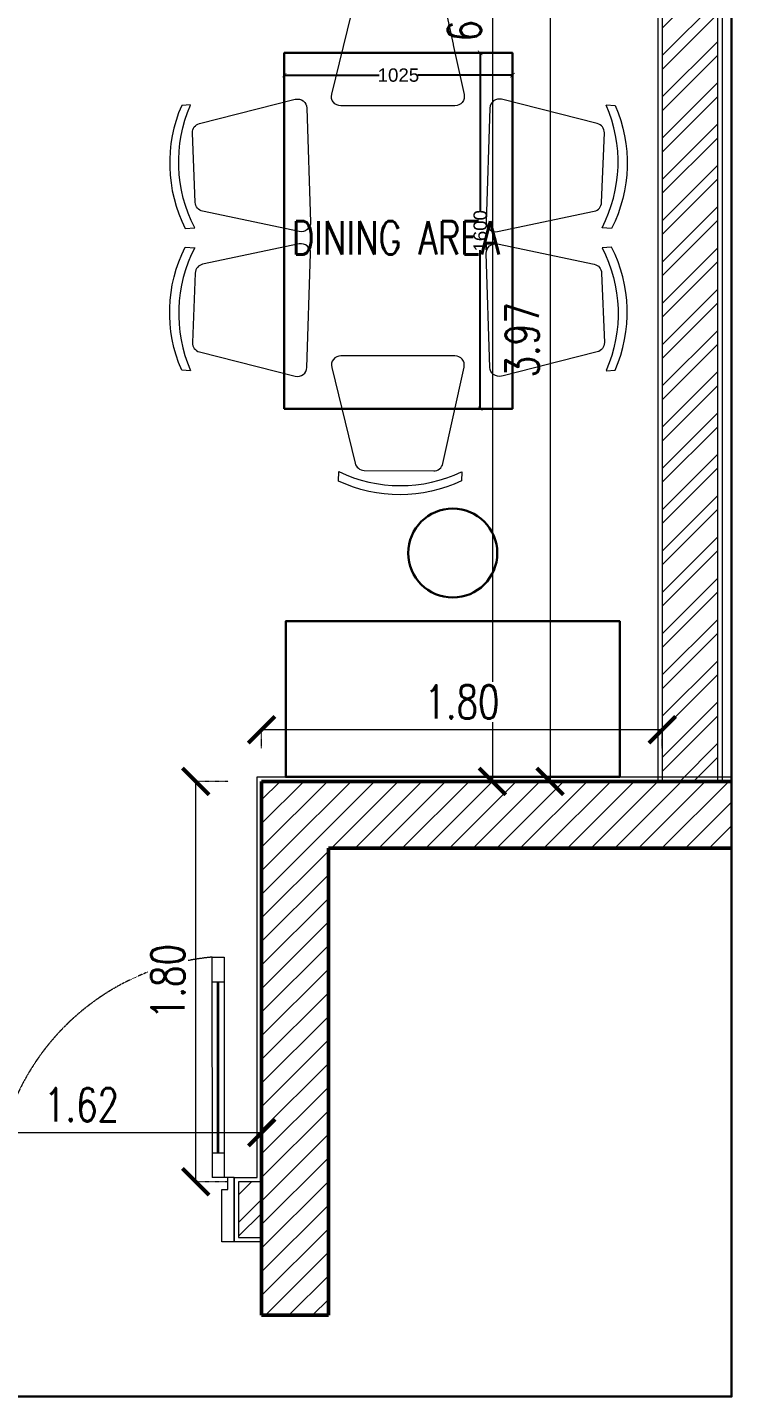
# Model space of a CAD drawing. Header units: metres. Extents: x 0 to 104350, y 982 to 43174.
# Drawn here: x 101186 to 104350, y 13642 to 19797 of the extents above; entities that cross this region are included whole.
import ezdxf
from ezdxf.xclip import XClip

# ---------------------------------------------------------------- set-up
doc = ezdxf.new("R2010")
doc.units = ezdxf.units.M
doc.header["$XCLIPFRAME"] = 2
doc.linetypes.add('DASHED2', pattern=[0.375, 0.25, -0.125])
doc.linetypes.add('DOT2', pattern=[0.125, 0, -0.125])
doc.layers.get('0').update_dxf_attribs({"lineweight": 30})
doc.layers.add('2D', color=7, linetype='Continuous')
for name, color, linetype, lineweight in [('A-ANNO-DIMS', 1, 'Continuous', 0), ('A-CLNG-GRID', 2, 'Continuous', 5), ('A-DOOR', 1, 'Continuous', 5), ('A-DOOR-FRAM', 1, 'Continuous', 0), ('A-ROOM-NMBR', 1, 'Continuous', 0), ('A-WALL', 3, 'Continuous', 18), ('dimensions', 90, 'Continuous', 30), ('G-ANNO-HATCH', 8, 'Continuous', 0), ('HATCH', 8, 'Continuous', 0), ('S-COLS', 52, 'Continuous', 9)]:
    doc.layers.add(name, color=color, linetype=linetype, lineweight=lineweight)
doc.styles.add('$2$08-M-BLDG-1_50', font='romans.shx', dxfattribs={"width": 0.75, "height": 150})
doc.styles.add('Al-Jazi-text-100', font='romans.shx', dxfattribs={"width": 0.75, "height": 150})
doc.styles.get("Standard").update_dxf_attribs({"font": 'arial.ttf'})
doc.dimstyles.new('Al-Jazi-DIM 100', dxfattribs={"dimtxt": 150, "dimasz": 120, "dimexe": 0, "dimexo": 150, "dimgap": 50, "dimtad": 1, "dimlfac": 0.001, "dimzin": 1, "dimdsep": 46, "dimtxsty": 'Al-Jazi-text-100', "dimblk": 'ARCHTICK', "dimcen": 150, "dimclrd": 1, "dimclre": 256, "dimclrt": 2, "dimadec": 0, "dimazin": 0, "dimtfac": 1, "dimtix": 1, "dimtmove": 2, "dimatfit": 2, "dimfxl": 150, "dimtfill": 1, "dimtolj": 1, "dimlwd": 5, "dimlwe": 5, "dimarcsym": 0})
doc.dimstyles.new('ISO-25', dxfattribs={"dimtxt": 60, "dimasz": 20, "dimexe": 1.25, "dimexo": 0.625, "dimgap": 0.1, "dimtad": 0, "dimtxsty": 'Standard', "dimblk": 'ARCHTICK', "dimcen": 2.5, "dimse1": 1, "dimse2": 1, "dimadec": 0, "dimazin": 0, "dimtfac": 1, "dimtmove": 0, "dimatfit": 3, "dimldrblk": 'ARCHTICK', "dimfxl": 1, "dimarcsym": 0})
pattern_1 = [(45, (-103582.84, 34416.44), (-92.807765, 92.807765), []), (45, (-103520.97, 34416.44), (-92.807765, 92.807765), [])]
pattern_2 = [(45, (116748.97, -54336.016), (-53.033, 53.033), [])]

# ---------------------------------------------------------------- blocks, each defined once
blk = doc.blocks.new('*U119')
for p, q in [((-5314.1, 135750.6), (-5249.2, 135754.1)), ((-5201.2, 134855.4), (-5249.2, 135754.1)), ((-5251.2, 134852.7), (-5299.1, 135751.4)), ((-5243.9, 135654.2), (-5293.8, 135651.6)), ((-5271.3, 135652.8), (-5234.1, 134955.1)), ((-5266.3, 135653), (-5229.1, 134955.4)), ((-5206.6, 134956.6), (-5256.6, 134953.9)), ((-5201.2, 134855.4), (-5251.2, 134852.7))]:
    blk.add_line(p, q)
at = {"linetype": 'DASHED2'}
blk.add_arc((-5341.8, 135819.4), 974.2, 278.2926, 1.8703, dxfattribs=at)
at = {"layer": 'A-DOOR-FRAM'}
for p, q in [((-4404.4, 136063.2), (-4354.5, 136065.8)), ((-4354.5, 136065.8), (-4340.5, 135802.6)), ((-5353.1, 136012.6), (-5303.2, 136015.2)), ((-5339, 135749.3), (-5353.1, 136012.6)), ((-4340.5, 135802.6), (-4365.4, 135801.2)), ((-5339, 135749.3), (-5314.1, 135750.6))]:
    blk.add_line(p, q, dxfattribs=at)
for points in [[(-4404.4, 136063.2), (-4393.1, 135849.8), (-4368.1, 135851.2), (-4365.4, 135801.2)], [(-5303.2, 136015.2), (-5291.8, 135801.9), (-5316.7, 135800.6), (-5314.1, 135750.6)]]:
    blk.add_lwpolyline(points, dxfattribs=at)
blk = doc.blocks.new('Typical')
at = {"layer": 'S-COLS'}
h = blk.add_hatch(dxfattribs=at)
h.set_pattern_fill('FP_1', color=256, scale=1000, style=0, pattern_type=2)
h.set_pattern_definition(pattern_2)
h.paths.add_polyline_path([(113988.1, -49026.4), (117538.3, -49026.4), (117538.3, -48726.4), (113988.1, -48726.4)])
h = blk.add_hatch(dxfattribs=at)
h.set_pattern_fill('FP_1', color=256, scale=1000, style=0, pattern_type=2)
h.set_pattern_definition(pattern_2)
h.paths.add_polyline_path([(114288.1, -51126.4), (114288.1, -49026.4), (113988.1, -49026.4), (113988.1, -51126.4)])
at = {"layer": 'S-COLS', "lineweight": 50}
for p, q in [((117838.3, -48726.4), (113988.1, -48726.4)), ((113988.1, -48726.4), (113988.1, -51126.4)), ((114288.1, -49026.4), (117538.3, -49026.4)), ((114288.1, -51126.4), (114288.1, -49026.4)), ((113988.1, -51126.4), (114288.1, -51126.4))]:
    blk.add_line(p, q, dxfattribs=at)
blk = doc.blocks.new('_ArchTick')
at = {"color": 0, "linetype": 'ByBlock', "const_width": 0.15}
blk.add_lwpolyline([(-0.5, -0.5), (0.5, 0.5)], dxfattribs=at)
blk = doc.blocks.new('*D588')
at = {"layer": 'A-ANNO-DIMS', "linetype": 'DOT2', "lineweight": 5, "transparency": 16777216}
for p, q in [((103888.4, 20377.6), (103534, 20377.6)), ((103888.4, 16407.6), (103534, 16407.6))]:
    blk.add_line(p, q, dxfattribs=at)
at = {"layer": 'A-ANNO-DIMS', "color": 1, "lineweight": 5, "transparency": 16777216}
blk.add_line((103534, 20377.6), (103534, 16407.6), dxfattribs=at)
at = {"layer": 'Defpoints', "color": 0, "transparency": 16777216}
for p in [(104038.4, 20377.6), (103534, 16407.6), (104038.4, 16407.6)]:
    blk.add_point(p, dxfattribs=at)
at = {"layer": 'A-ANNO-DIMS', "color": 1, "lineweight": 5, "transparency": 16777216, "xscale": 120, "yscale": 120, "zscale": 120}
for p, rotation in [((103534, 20377.6), 90), ((103534, 16407.6), 270)]:
    blk.add_blockref('_ArchTick', p, dxfattribs=dict(at, rotation=rotation))
at = {"layer": 'A-ANNO-DIMS', "color": 2, "transparency": 16777216, "insert": (103409, 18392.6), "char_height": 150, "attachment_point": 5, "rotation": 90, "style": 'Al-Jazi-text-100', "bg_fill": 3, "box_fill_scale": 1.1, "bg_fill_color": 256, "bg_fill_true_color": 13158600, "bg_fill_transparency": 0}
blk.add_mtext('\\A1;3.97', dxfattribs=at)
blk = doc.blocks.new('*D589')
at = {"layer": 'A-ANNO-DIMS', "linetype": 'DOT2', "lineweight": 5, "transparency": 16777216}
for p, q in [((103888.4, 23397.6), (103274.7, 23397.6)), ((103888.4, 16407.6), (103274.7, 16407.6))]:
    blk.add_line(p, q, dxfattribs=at)
at = {"layer": 'A-ANNO-DIMS', "color": 1, "lineweight": 5, "transparency": 16777216}
blk.add_line((103274.7, 23397.6), (103274.7, 16407.6), dxfattribs=at)
at = {"layer": 'Defpoints', "color": 0, "transparency": 16777216}
for p in [(104038.4, 23397.6), (103274.7, 16407.6), (104038.4, 16407.6)]:
    blk.add_point(p, dxfattribs=at)
at = {"layer": 'A-ANNO-DIMS', "color": 1, "lineweight": 5, "transparency": 16777216, "xscale": 120, "yscale": 120, "zscale": 120}
for p, rotation in [((103274.7, 23397.6), 90), ((103274.7, 16407.6), 270)]:
    blk.add_blockref('_ArchTick', p, dxfattribs=dict(at, rotation=rotation))
at = {"layer": 'A-ANNO-DIMS', "color": 2, "transparency": 16777216, "insert": (103149.7, 19902.6), "char_height": 150, "attachment_point": 5, "rotation": 90, "style": 'Al-Jazi-text-100', "bg_fill": 3, "box_fill_scale": 1.1, "bg_fill_color": 256, "bg_fill_true_color": 13158600, "bg_fill_transparency": 0}
blk.add_mtext('\\A1;6.99', dxfattribs=at)
blk = doc.blocks.new('*D590')
at = {"layer": 'A-ANNO-DIMS', "linetype": 'DOT2', "lineweight": 5, "transparency": 16777216}
for p, q in [((100619.1, 14777.6), (100619.1, 14829.1)), ((102238.4, 14757.6), (102238.4, 14829.1))]:
    blk.add_line(p, q, dxfattribs=at)
at = {"layer": 'A-ANNO-DIMS', "color": 1, "lineweight": 5, "transparency": 16777216}
blk.add_line((100619.1, 14829.1), (102238.4, 14829.1), dxfattribs=at)
at = {"layer": 'Defpoints', "color": 0, "transparency": 16777216}
for p in [(102238.4, 14829.1), (100619.1, 14627.6), (102238.4, 14607.6)]:
    blk.add_point(p, dxfattribs=at)
at = {"layer": 'A-ANNO-DIMS', "color": 1, "lineweight": 5, "transparency": 16777216, "xscale": 120, "yscale": 120, "zscale": 120, "rotation": 180}
blk.add_blockref('_ArchTick', (100619.1, 14829.1), dxfattribs=at)
at = {"layer": 'A-ANNO-DIMS', "color": 1, "lineweight": 5, "transparency": 16777216, "xscale": 120, "yscale": 120, "zscale": 120}
blk.add_blockref('_ArchTick', (102238.4, 14829.1), dxfattribs=at)
at = {"layer": 'A-ANNO-DIMS', "color": 2, "transparency": 16777216, "insert": (101428.8, 14954.1), "char_height": 150, "attachment_point": 5, "style": 'Al-Jazi-text-100', "bg_fill": 3, "box_fill_scale": 1.1, "bg_fill_color": 256, "bg_fill_true_color": 13158600, "bg_fill_transparency": 0}
blk.add_mtext('\\A1;1.62', dxfattribs=at)
blk = doc.blocks.new('*D591')
at = {"layer": 'A-ANNO-DIMS', "linetype": 'DOT2', "lineweight": 5, "transparency": 16777216}
for p, q in [((102088.2, 16407.6), (101942, 16407.6)), ((102088.2, 14607.6), (101942, 14607.6))]:
    blk.add_line(p, q, dxfattribs=at)
at = {"layer": 'A-ANNO-DIMS', "color": 1, "lineweight": 5, "transparency": 16777216}
blk.add_line((101942, 14607.6), (101942, 16407.6), dxfattribs=at)
at = {"layer": 'Defpoints', "color": 0, "transparency": 16777216}
for p in [(101942, 16407.6), (102238.2, 16407.6), (102238.2, 14607.6)]:
    blk.add_point(p, dxfattribs=at)
at = {"layer": 'A-ANNO-DIMS', "color": 1, "lineweight": 5, "transparency": 16777216, "xscale": 120, "yscale": 120, "zscale": 120}
for p, rotation in [((101942, 16407.6), 90), ((101942, 14607.6), 270)]:
    blk.add_blockref('_ArchTick', p, dxfattribs=dict(at, rotation=rotation))
at = {"layer": 'A-ANNO-DIMS', "color": 2, "transparency": 16777216, "insert": (101817, 15507.6), "char_height": 150, "attachment_point": 5, "rotation": 90, "style": 'Al-Jazi-text-100', "bg_fill": 3, "box_fill_scale": 1.1, "bg_fill_color": 256, "bg_fill_true_color": 13158600, "bg_fill_transparency": 0}
blk.add_mtext('\\A1;1.80', dxfattribs=at)
blk = doc.blocks.new('*D592')
at = {"layer": 'A-ANNO-DIMS', "linetype": 'DOT2', "lineweight": 5, "transparency": 16777216}
for p, q in [((102238.2, 16557.6), (102238.2, 16639.8)), ((104038.4, 16557.6), (104038.4, 16639.8))]:
    blk.add_line(p, q, dxfattribs=at)
at = {"layer": 'A-ANNO-DIMS', "color": 1, "lineweight": 5, "transparency": 16777216}
blk.add_line((104038.4, 16639.8), (102238.2, 16639.8), dxfattribs=at)
at = {"layer": 'Defpoints', "color": 0, "transparency": 16777216}
for p in [(102238.2, 16639.8), (102238.2, 16407.6), (104038.4, 16407.6)]:
    blk.add_point(p, dxfattribs=at)
at = {"layer": 'A-ANNO-DIMS', "color": 1, "lineweight": 5, "transparency": 16777216, "xscale": 120, "yscale": 120, "zscale": 120, "rotation": 180}
blk.add_blockref('_ArchTick', (102238.2, 16639.8), dxfattribs=at)
at = {"layer": 'A-ANNO-DIMS', "color": 1, "lineweight": 5, "transparency": 16777216, "xscale": 120, "yscale": 120, "zscale": 120}
blk.add_blockref('_ArchTick', (104038.4, 16639.8), dxfattribs=at)
at = {"layer": 'A-ANNO-DIMS', "color": 2, "transparency": 16777216, "insert": (103138.3, 16764.8), "char_height": 150, "attachment_point": 5, "style": 'Al-Jazi-text-100', "bg_fill": 3, "box_fill_scale": 1.1, "bg_fill_color": 256, "bg_fill_true_color": 13158600, "bg_fill_transparency": 0}
blk.add_mtext('\\A1;1.80', dxfattribs=at)
blk = doc.blocks.new('chair')
at = {"layer": '2D', "color": 7, "lineweight": 20, "true_color": 0xffffff}
blk.add_lwpolyline([(48495.1, 18773.2), (48493.6, 18813, 0.22351), (47940.2, 18814.5), (47941.7, 18771.7, -0.225963), (48493.6, 18773.2, 0.224559)], format="xyb", dxfattribs=at)
blk.add_lwpolyline([(48055.6, 18766.1), (48368.1, 18768.5, -0.354445), (48409.4, 18735.5), (48504.6, 18302, -0.479008), (48463.5, 18251), (47950.8, 18251, -0.486085), (47910, 18303), (48015.1, 18734, -0.343643)], format="xyb", close=True, dxfattribs=at)
blk = doc.blocks.new('*D620')
at = {"layer": 'Defpoints', "color": 0, "transparency": 16777216}
for p in [(102340.2, 19682.9), (103365.2, 19682.9), (102340.2, 19582.6)]:
    blk.add_point(p, dxfattribs=at)
at = {"layer": 'dimensions', "color": 0, "lineweight": -2, "transparency": 16777216}
for p, q in [((102340.2, 19582.6), (102765.6, 19582.6)), ((103365.2, 19582.6), (102939.8, 19582.6))]:
    blk.add_line(p, q, dxfattribs=at)
at = {"layer": 'dimensions', "color": 0, "lineweight": -2, "transparency": 16777216, "xscale": 20, "yscale": 20, "zscale": 20, "rotation": 180}
blk.add_blockref('_ArchTick', (102340.2, 19582.6), dxfattribs=at)
at = {"layer": 'dimensions', "color": 0, "lineweight": -2, "transparency": 16777216, "xscale": 20, "yscale": 20, "zscale": 20}
blk.add_blockref('_ArchTick', (103365.2, 19582.6), dxfattribs=at)
at = {"layer": 'dimensions', "color": 0, "transparency": 16777216, "insert": (102852.7, 19582.6), "char_height": 60, "attachment_point": 5}
blk.add_mtext('1025', dxfattribs=at)
blk = doc.blocks.new('*D621')
at = {"layer": 'Defpoints', "color": 0, "transparency": 16777216}
for p in [(103220.4, 19682.9), (103365.2, 19682.9), (103365.2, 18082.9)]:
    blk.add_point(p, dxfattribs=at)
at = {"layer": 'dimensions', "color": 0, "lineweight": -2, "transparency": 16777216}
for p, q in [((103220.4, 19682.9), (103220.4, 18969.7)), ((103220.4, 18082.9), (103220.4, 18796.2))]:
    blk.add_line(p, q, dxfattribs=at)
at = {"layer": 'dimensions', "color": 0, "lineweight": -2, "transparency": 16777216, "xscale": 20, "yscale": 20, "zscale": 20}
for p, rotation in [((103220.4, 19682.9), 90), ((103220.4, 18082.9), 270)]:
    blk.add_blockref('_ArchTick', p, dxfattribs=dict(at, rotation=rotation))
at = {"layer": 'dimensions', "color": 0, "transparency": 16777216, "insert": (103220.4, 18882.9), "char_height": 60, "attachment_point": 5, "rotation": 90}
blk.add_mtext('1600', dxfattribs=at)

msp = doc.modelspace()

# ---------------------------------------------------------------- hatches: boundary and pattern name
at = {"layer": 'G-ANNO-HATCH'}
h = msp.add_hatch(dxfattribs=at)
h.set_pattern_fill('ANSI32', color=256, scale=350)
h.set_pattern_definition(pattern_1)
h.paths.add_polyline_path([(104288.399, 20377.587), (104038.399, 20377.587), (104038.399, 16407.586), (104288.399, 16407.586)])
h = msp.add_hatch(dxfattribs=at)
h.set_pattern_fill('ANSI32', color=256, scale=350)
h.set_pattern_definition(pattern_1)
h.paths.add_polyline_path([(102238.404, 14607.587), (102134.276, 14607.587), (102134.276, 14357.587), (102238.404, 14357.587)])

# ---------------------------------------------------------------- linework, layer by layer
msp.add_lwpolyline([(88021.489, 13642.012), (104349.6, 13642.012), (104349.6, 25751.464), (88021.489, 25751.464)], close=True)
at = {"layer": 'A-CLNG-GRID'}
for points in [[(104349.6, 23667.587), (104308.399, 23667.587), (104308.399, 24867.587), (104018.399, 24867.587), (104018.399, 23667.587), (103856.112, 23667.587), (103856.112, 23377.587), (104018.399, 23377.587), (104018.399, 20897.587), (103652.806, 20897.587), (103652.806, 20357.587), (104018.399, 20357.587), (104018.399, 16407.586)], [(104308.399, 16407.586), (104308.399, 23377.587), (104349.6, 23377.587)], [(102238.404, 14337.587), (102114.276, 14337.587), (102114.276, 14627.587), (102218.404, 14627.587), (102218.196, 16427.586), (104349.6, 16427.586)]]:
    msp.add_lwpolyline(points, dxfattribs=at)
at = {"layer": 'A-WALL'}
for points in [[(104349.6, 23647.587), (104288.399, 23647.587), (104288.399, 24847.587), (104038.399, 24847.587), (104038.399, 23647.587), (103876.112, 23647.587), (103876.112, 23397.587), (104038.399, 23397.587), (104038.399, 20877.587), (103672.806, 20877.587), (103672.806, 20377.587), (104038.399, 20377.587), (104038.399, 16407.586)], [(104288.399, 16407.586), (104288.399, 23397.587), (104349.6, 23397.587)], [(102238.404, 14607.587), (102134.276, 14607.587), (102134.276, 14357.587), (102238.404, 14357.587)]]:
    msp.add_lwpolyline(points, dxfattribs=at)
at = {"layer": 'HATCH'}
for points in [[(104288.399, 20377.587), (104038.399, 20377.587), (104038.399, 16407.586), (104288.399, 16407.586), (104288.399, 20377.587)], [(102238.404, 14607.587), (102134.276, 14607.587), (102134.276, 14357.587), (102238.404, 14357.587)]]:
    msp.add_lwpolyline(points, close=True, dxfattribs=at)
msp.add_lwpolyline([(104038.399, 16407.586), (104288.399, 16407.586)], dxfattribs=at)

# ---------------------------------------------------------------- block references
ref = msp.add_blockref('Typical', (-11749.866, 65133.981))
XClip(ref).set_block_clipping_path([(99771.3550347491, -51491.9684601382), (116099.4655573423, -39382.5165601852)])
at = {"layer": 'A-DOOR', "xscale": 1.100000054100572, "yscale": 1.100000054100572, "zscale": 1.100000054100572, "rotation": 176.9472523896112}
msp.add_blockref('*U119', (104201.963, 164052.702), dxfattribs=at)
at = {"layer": 'dimensions', "rotation": 91.81555099748945}
msp.add_blockref('chair', (122218.909, -28426.298), dxfattribs=at)
at = {"layer": 'dimensions', "xscale": -1, "rotation": 88.18444900251056}
msp.add_blockref('chair', (122218.909, 66129.917), dxfattribs=at)

# ---------------------------------------------------------------- texts
at = {"layer": 'A-ROOM-NMBR', "lineweight": 0, "insert": (102841.277, 18776.772), "char_height": 150, "width": 1444.80489, "attachment_point": 8, "line_spacing_factor": 0.9, "style": '$2$08-M-BLDG-1_50'}
msp.add_mtext('\\pxt10;DINING AREA', dxfattribs=at)

# ---------------------------------------------------------------- next in the draw order: dimensions: what is measured, and where the dimension line sits
at = {"layer": 'A-ANNO-DIMS'}
dim = msp.add_linear_dim(base=(103534.025, 16407.586), p1=(104038.399, 20377.587), p2=(104038.399, 16407.586), angle=90, dimstyle='Al-Jazi-DIM 100', dxfattribs=at)
dim.commit()
dim.dimension.update_dxf_attribs({"geometry": '*D588', "text_midpoint": (103409.025, 18392.587)})
dim = msp.add_linear_dim(base=(102238.404, 14829.098), p1=(100619.131, 14627.587), p2=(102238.404, 14607.587), dimstyle='Al-Jazi-DIM 100', dxfattribs=at)
dim.commit()
dim.dimension.update_dxf_attribs({"geometry": '*D590', "text_midpoint": (101428.768, 14954.098)})

# ---------------------------------------------------------------- next in the draw order: dimensions: what is measured, and where the dimension line sits
for base, p1, p2, picture, middle in [((103274.709, 16407.586), (104038.399, 23397.587), (104038.399, 16407.586), '*D589', (103149.709, 19902.587)), ((101942.048, 16407.586), (102238.208, 14607.587), (102238.208, 16407.586), '*D591', (101817.048, 15507.587))]:
    dim = msp.add_linear_dim(base=base, p1=p1, p2=p2, angle=90, dimstyle='Al-Jazi-DIM 100', dxfattribs=at)
    dim.commit()
    dim.dimension.update_dxf_attribs({"geometry": picture, "text_midpoint": middle})

# ---------------------------------------------------------------- next in the draw order: linework, layer by layer
at = {"layer": 'dimensions'}
msp.add_lwpolyline([(102340.19, 18082.944), (103365.19, 18082.944), (103365.19, 19682.944), (102340.19, 19682.944)], close=True, dxfattribs=at)
msp.add_circle((103096.799, 17434.191), 200, dxfattribs=at)

# ---------------------------------------------------------------- next in the draw order: block references
msp.add_blockref('chair', (54643.083, 1193.764), dxfattribs=at)
at = {"layer": 'dimensions', "xscale": -1}
for p, rotation in [((83486.471, -28426.298), 268.1844490025106), ((54643.083, 36572.124), 180)]:
    msp.add_blockref('chair', p, dxfattribs=dict(at, rotation=rotation))
at = {"layer": 'dimensions', "rotation": 271.8155509974894}
msp.add_blockref('chair', (83486.471, 66129.917), dxfattribs=at)

# ---------------------------------------------------------------- next in the draw order: dimensions: what is measured, and where the dimension line sits
at = {"layer": 'A-ANNO-DIMS'}
dim = msp.add_linear_dim(base=(102238.208, 16639.834), p1=(104038.399, 16407.586), p2=(102238.208, 16407.586), dimstyle='Al-Jazi-DIM 100', dxfattribs=at)
dim.commit()
dim.dimension.update_dxf_attribs({"geometry": '*D592', "text_midpoint": (103138.304, 16764.834)})
at = {"layer": 'dimensions'}
dim = msp.add_linear_dim(base=(102340.19, 19582.638), p1=(103365.19, 19682.944), p2=(102340.19, 19682.944), dimstyle='ISO-25', dxfattribs=at)
dim.commit()
dim.dimension.update_dxf_attribs({"geometry": '*D620', "text_midpoint": (102852.69, 19582.638)})
dim = msp.add_linear_dim(base=(103220.44, 19682.944), p1=(103365.19, 18082.944), p2=(103365.19, 19682.944), angle=90, dimstyle='ISO-25', dxfattribs=at)
dim.commit()
dim.dimension.update_dxf_attribs({"geometry": '*D621', "text_midpoint": (103220.44, 18882.944)})

# ---------------------------------------------------------------- next in the draw order: linework, layer by layer
msp.add_lwpolyline([(103846.799, 16427.586), (102346.799, 16427.586), (102346.799, 17127.586), (103846.799, 17127.586)], close=True, dxfattribs=at)

doc.saveas('drawing.dxf')
